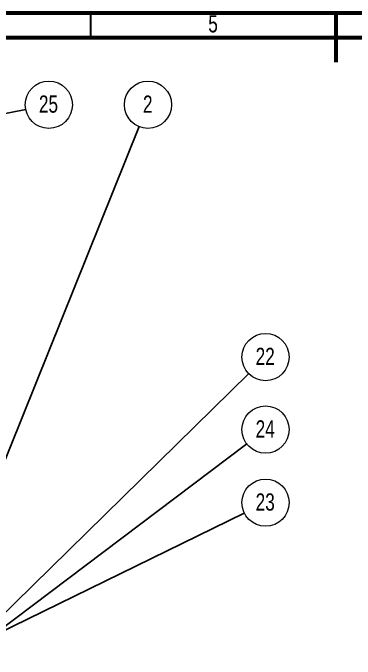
# Model space of a CAD drawing. Header units: millimetres. Extents: x 15 to 415, y 5 to 292.
# Drawn here: x 149.2 to 218.9, y 160.5 to 292 of the extents above; entities that cross this region are included whole.
import ezdxf

# ---------------------------------------------------------------- set-up
doc = ezdxf.new("R2010")
doc.units = ezdxf.units.MM
doc.styles.add('SLDTEXTSTYLE0', font='TXT', dxfattribs={"width": 0.75})
doc.dimstyles.new('SLDDIMSTYLE0', dxfattribs={"dimtxt": 0.18, "dimasz": 3.302, "dimexe": 0, "dimexo": 0.0625, "dimgap": 0, "dimtad": 0, "dimtih": 1, "dimtoh": 1, "dimdec": 0, "dimrnd": 1e-09, "dimzin": 0, "dimdsep": 46, "dimtxsty": 'Standard', "dimsah": 1, "dimcen": 0.09, "dimadec": 0, "dimazin": 0, "dimtfac": 3.302, "dimtdec": 0, "dimtofl": 0, "dimtmove": 0, "dimatfit": 3, "dimfxl": 1, "dimfrac": 2, "dimtolj": 1, "dimtzin": 0, "dimarcsym": 0})

# ---------------------------------------------------------------- blocks, each defined once
blk = doc.blocks.new('SW_NOTE_2')
at = {"color": 0, "linetype": 'Continuous', "lineweight": 0}
blk.add_circle((1.8, 4.46), 4.81, dxfattribs=at)
at = {"color": 0, "linetype": 'Continuous', "lineweight": 0, "insert": (1.76, 6.34), "char_height": 3.5, "attachment_point": 2, "style": 'SLDTEXTSTYLE0'}
blk.add_mtext('2', dxfattribs=at)
blk = doc.blocks.new('SW_NOTE_3')
at = {"color": 0, "linetype": 'Continuous', "lineweight": 0}
blk.add_circle((4.71, 0.94), 4.81, dxfattribs=at)
at = {"color": 0, "linetype": 'Continuous', "lineweight": 0, "insert": (4.64, 2.83), "char_height": 3.5, "attachment_point": 2, "style": 'SLDTEXTSTYLE0'}
blk.add_mtext('25', dxfattribs=at)
blk = doc.blocks.new('SW_NOTE_4')
at = {"color": 0, "linetype": 'Continuous', "lineweight": 0}
blk.add_circle((3.43, 3.36), 4.81, dxfattribs=at)
at = {"color": 0, "linetype": 'Continuous', "lineweight": 0, "insert": (3.36, 5.25), "char_height": 3.5, "attachment_point": 2, "style": 'SLDTEXTSTYLE0'}
blk.add_mtext('22', dxfattribs=at)
blk = doc.blocks.new('SW_NOTE_5')
at = {"color": 0, "linetype": 'Continuous', "lineweight": 0}
blk.add_circle((3.84, 2.89), 4.81, dxfattribs=at)
at = {"color": 0, "linetype": 'Continuous', "lineweight": 0, "insert": (3.77, 4.78), "char_height": 3.5, "attachment_point": 2, "style": 'SLDTEXTSTYLE0'}
blk.add_mtext('24', dxfattribs=at)
blk = doc.blocks.new('SW_NOTE_6')
at = {"color": 0, "linetype": 'Continuous', "lineweight": 0}
blk.add_circle((4.32, 2.11), 4.81, dxfattribs=at)
at = {"color": 0, "linetype": 'Continuous', "lineweight": 0, "insert": (4.25, 3.99), "char_height": 3.5, "attachment_point": 2, "style": 'SLDTEXTSTYLE0'}
blk.add_mtext('23', dxfattribs=at)

msp = doc.modelspace()

# ---------------------------------------------------------------- linework, layer by layer
at = {"color": 7, "linetype": 'Continuous', "lineweight": 60}
for p, q in [((15, 292), (415, 292)), ((215, 292), (215, 282)), ((20, 287), (410, 287))]:
    msp.add_line(p, q, dxfattribs=at)
at = {"color": 7, "linetype": 'Continuous', "lineweight": 30}
msp.add_line((165, 292), (165, 287), dxfattribs=at)

# ---------------------------------------------------------------- block references
at = {"color": 7, "linetype": 'Continuous', "lineweight": 0}
for name, p in [('SW_NOTE_3', (151.78, 272.37)), ('SW_NOTE_2', (174.89, 268.85)), ('SW_NOTE_4', (197.22, 218.59)), ('SW_NOTE_5', (196.81, 204.3)), ('SW_NOTE_6', (196.33, 190.21))]:
    msp.add_blockref(name, p, dxfattribs=at)

# ---------------------------------------------------------------- texts
at = {"color": 7, "linetype": 'Continuous', "lineweight": 0, "insert": (189.96, 291.54), "char_height": 3.5, "attachment_point": 2, "style": 'SLDTEXTSTYLE0'}
msp.add_mtext('5', dxfattribs=at)

# ---------------------------------------------------------------- leaders
at = {"color": 7, "linetype": 'Continuous', "lineweight": 0}
for points in [[(121.03, 266.21), (151.78, 272.37)], [(136.69, 174.05), (174.89, 268.85)], [(138.73, 161.29), (197.22, 218.59)], [(138.89, 160.67), (196.81, 204.3)], [(135.55, 160.48), (196.33, 190.21)]]:
    msp.add_leader(points, dimstyle='SLDDIMSTYLE0', dxfattribs=at)

doc.saveas('drawing.dxf')
